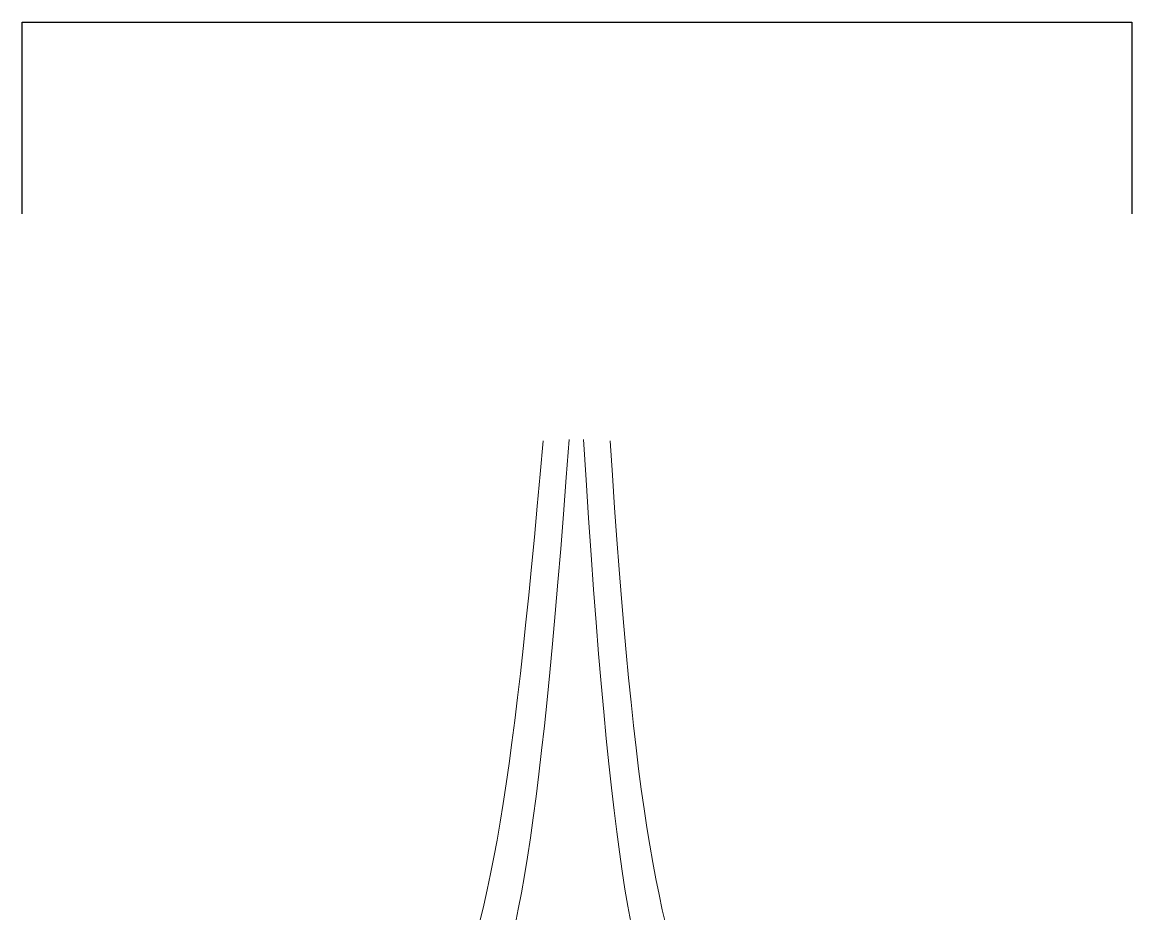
# Model space of a CAD drawing. Header units: millimetres. Extents: x -10942 to 92711, y -16583 to 30009.
# Drawn here: x 4223 to 6683, y 28032 to 30009 of the extents above; entities that cross this region are included whole.
import ezdxf

# ---------------------------------------------------------------- set-up
doc = ezdxf.new("R2010")
doc.units = ezdxf.units.MM
doc.header["$LTSCALE"] = 1000
doc.header["$MEASUREMENT"] = 0
doc.linetypes.add('HIDDEN', pattern=[0.375, 0.25, -0.125])
doc.layers.add('8', color=8, linetype='Continuous')
doc.layers.add('Fabric', color=253, linetype='Continuous', lineweight=0)

# ---------------------------------------------------------------- blocks, each defined once
blk = doc.blocks.new('curtain elev1')
at = {"layer": 'Fabric', "lineweight": 0}
for points, knots in [([(323481.5, -7345.6, 0), (323413.9, -8268.1, 0), (323344.9, -8615.8, 0), (323084.8, -9075.5, 0), (322864.5, -9251.8, 0), (322695, -9247.7, 0), (322592.4, -9229.4, 0), (322465.3, -9156.1, 0)], [399.730755, 399.730755, 399.730755, 399.730755, 756.841523, 881.937441, 1071.680382, 1208.200709, 1265.355331, 1265.355331, 1265.355331, 1265.355331]), ([(323423.6, -7348.4, 0), (323353.5, -8154.8, 0), (323289.9, -8535.9, 0), (323012.8, -9025.7, 0), (322792.5, -9202, 0), (322622.8, -9197.9, 0), (322519.9, -9179.5, 0), (322465.3, -9156.1, 0), (322465.3, -9156.1, 0), (322465.3, -9156.1, 0), (322465.3, -9156.1, 0)], [355.76469, 355.76469, 355.76469, 355.76469, 756.841523, 881.937441, 1071.680382, 1208.200709, 1265.782785, 1265.782785, 1265.782785, 1265.786307, 1265.786307, 1265.786307, 1265.786307]), ([(323513.2, -7345.6, 0), (323574, -8322.5, 0), (323646.1, -8641.7, 0), (323891.5, -9075.5, 0), (324111.9, -9251.8, 0), (324281.3, -9247.7, 0), (324383.9, -9229.4, 0), (324511.1, -9156.1, 0)], [437.537701, 437.537701, 437.537701, 437.537701, 756.841523, 881.937441, 1071.680382, 1208.200709, 1265.355331, 1265.355331, 1265.355331, 1265.355331]), ([(323572.2, -7348.3, 0), (323626.5, -8175.7, 0), (323692.1, -8545.8, 0), (323963.5, -9025.7, 0), (324183.9, -9202, 0), (324353.5, -9197.9, 0), (324456.4, -9179.5, 0), (324511.1, -9156.1, 0), (324511.1, -9156.1, 0), (324511.1, -9156.1, 0), (324511.1, -9156.1, 0)], [370.207312, 370.207312, 370.207312, 370.207312, 756.841523, 881.937441, 1071.680382, 1208.200709, 1265.782785, 1265.782785, 1265.782785, 1265.786307, 1265.786307, 1265.786307, 1265.786307])]:
    blk.add_open_spline(points, degree=3, knots=knots, dxfattribs=at)

msp = doc.modelspace()

# ---------------------------------------------------------------- linework, layer by layer
at = {"layer": '8', "linetype": 'HIDDEN', "ltscale": 20, "elevation": 0}
msp.add_lwpolyline([(4222.6, 29584.4), (4222.6, 30009.4), (6682.6, 30009.4), (6682.6, 29584.4)], dxfattribs=at)

# ---------------------------------------------------------------- block references
msp.add_blockref('curtain elev1', (-318046.3, 36429.2, 0))

doc.saveas('drawing.dxf')
